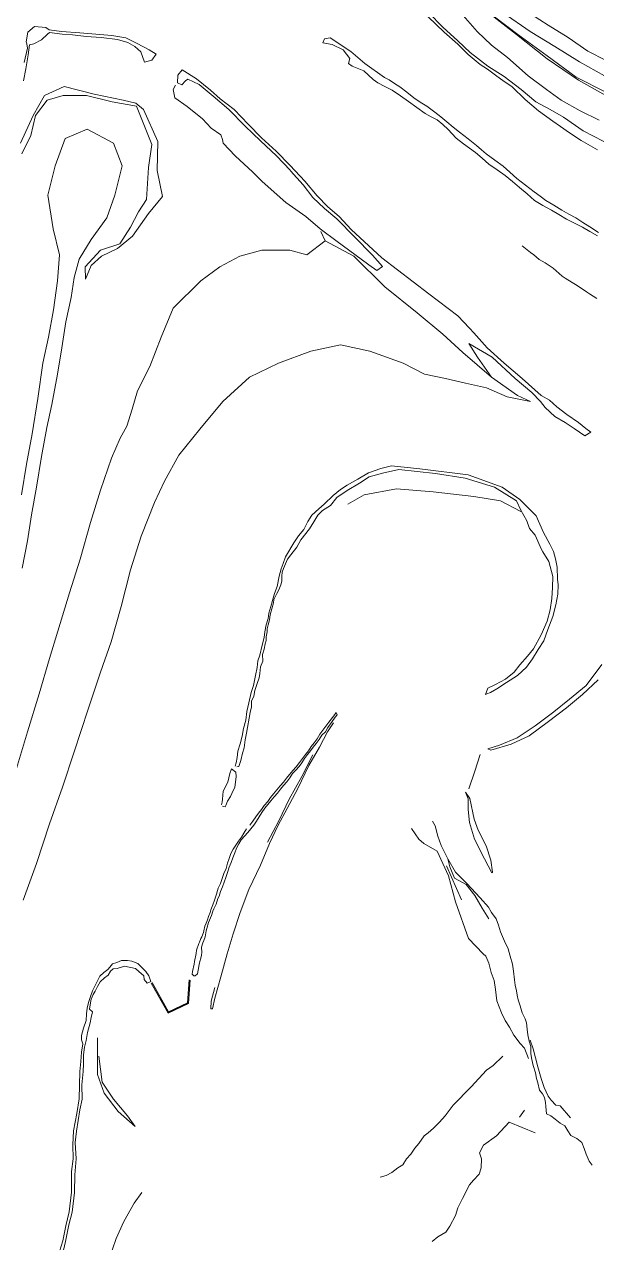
# Model space of a CAD drawing. Extents: x 683321 to 688873, y 7661944 to 7668387.
# Drawn here: x 686402.8 to 686589.9, y 7664900.6 to 7665298.8 of the extents above; entities that cross this region are included whole.
import ezdxf

# ---------------------------------------------------------------- set-up
doc = ezdxf.new("R2010")
doc.units = 0
doc.header["$MEASUREMENT"] = 0
doc.layers.add('01 CRESTA_Line', color=3, linetype='Continuous', lineweight=20)

msp = doc.modelspace()

# ---------------------------------------------------------------- linework, layer by layer
at = {"layer": '01 CRESTA_Line'}
for points in [[(686592.25, 7665260.5, 4009.75), (686585.44, 7665264, 4009.81), (686579.06, 7665268.5, 4009.67), (686574.62, 7665271, 4009.71), (686570, 7665273.5, 4009.72), (686565.19, 7665277.5, 4009.77), (686559.58, 7665281.71, 4009.86), (686554.27, 7665285.14, 4010.26), (686548.53, 7665289.61, 4010.83), (686544.46, 7665293.43, 4010.8), (686539.57, 7665297.83, 4010.77), (686534.84, 7665302.68, 4010.75)], [(686590.69, 7665267.5, 4009.41), (686584.5, 7665270.5, 4009.23), (686578.25, 7665274, 4009.35), (686573.44, 7665277.5, 4009.37), (686567.44, 7665282, 4009.28), (686560.69, 7665288, 4009.4), (686555.44, 7665292, 4009.36), (686550.75, 7665296.5, 4009.69), (686545.5, 7665302.5, 4009.53)], [(686552.88, 7665304, 4012.23), (686564.06, 7665295.5, 4012.65), (686573.63, 7665288.5, 4013.34), (686583.19, 7665281.5, 4013.57), (686593.06, 7665276.5, 4013.81), (686603.56, 7665270, 4014.05), (686616.19, 7665262.5, 4014.39), (686622.31, 7665259, 4015.17), (686626.25, 7665257, 4015.31), (686631.62, 7665253.5, 4015.67), (686636.88, 7665251, 4015.63), (686642, 7665248, 4015.99), (686648.44, 7665245.5, 4015.76), (686654.44, 7665242.5, 4015.96), (686661.06, 7665239.5, 4016.12), (686667.31, 7665236.5, 4016.32), (686672.94, 7665233, 4016.35), (686679.5, 7665230, 4016.2), (686685.75, 7665227, 4016.22), (686692.62, 7665224, 4016.26), (686698.81, 7665221, 4016.45), (686704.62, 7665218, 4016.84), (686710.81, 7665215, 4016.98), (686718.38, 7665211, 4017.28)], [(686594.62, 7665274.5, 4013.95), (686583.94, 7665280.5, 4013.58), (686573.69, 7665287.5, 4013.3), (686563.62, 7665295.5, 4012.61), (686553.94, 7665303, 4012.27)], [(686592.38, 7665282, 4012.75), (686584.25, 7665286.5, 4012.51), (686576.19, 7665291.5, 4012.33), (686568.12, 7665296.5, 4011.93), (686559.25, 7665302.5, 4011.48)], [(686568.56, 7665302, 4011.95), (686574, 7665298.5, 4012.17), (686580.5, 7665294.5, 4012.37), (686586.94, 7665290, 4012.51), (686593, 7665287, 4012.6)], [(686402.48, 7665280.32, 4014.25), (686403.26, 7665284.26, 4014.21), (686403.95, 7665288.82, 4014.17), (686404.4, 7665292.14, 4014.05), (686405.84, 7665292.39, 4013.43), (686408.32, 7665293.77, 4013.28), (686410.33, 7665295.62, 4013.2), (686410.96, 7665296.15, 4013.71), (686415.11, 7665295.54, 4013.49), (686418.53, 7665295.4, 4013.39), (686422.99, 7665294.8, 4013.19), (686427.91, 7665294.49, 4013.04), (686433.22, 7665293.78, 4012.67), (686436.61, 7665292.83, 4012.53), (686438.92, 7665291.55, 4012.39), (686440.82, 7665289.8, 4011.91), (686442.01, 7665286.4, 4011.57), (686444.44, 7665287.03, 4011.69), (686445.84, 7665289.08, 4011.86), (686443.59, 7665290.47, 4012.14), (686439.59, 7665292.5, 4012.48), (686435.88, 7665294.35, 4012.55), (686431.31, 7665295.11, 4012.9), (686427.42, 7665295.51, 4013.01), (686420.91, 7665295.99, 4013.25), (686414.85, 7665296.48, 4013.49), (686410.83, 7665296.96, 4013.78), (686409.8, 7665297.8, 4013.16), (686406.07, 7665298.13, 4013.39), (686403.88, 7665296.27, 4013.65), (686403.38, 7665293.11, 4013.43), (686403.58, 7665292.39, 4013.95), (686403.75, 7665291.04, 4014.15), (686402.69, 7665286.26, 4014.04)], [(686590.13, 7665257.79, 4011.81), (686584.78, 7665260.78, 4011.53), (686580.94, 7665263.34, 4011.5), (686577.99, 7665265.43, 4011.45), (686575.49, 7665267.19, 4011.22), (686570.87, 7665270.57, 4010.97), (686566.5, 7665274.24, 4011.17), (686562.28, 7665278.34, 4011), (686559.22, 7665280.42, 4011.25), (686557.21, 7665281.82, 4011.22), (686554.12, 7665284.12, 4010.96), (686551.74, 7665285.69, 4010.98), (686547.85, 7665288.97, 4010.62), (686544.44, 7665292.29, 4010.22), (686540.03, 7665296.19, 4010.31), (686534.79, 7665301.2, 4010.18)], [(686590.45, 7665230.78, 4010.95), (686587.62, 7665232.62, 4010.94), (686585.34, 7665234.05, 4010.9), (686583.06, 7665235.49, 4010.86), (686580.76, 7665236.75, 4010.84), (686578.45, 7665238, 4010.83), (686575.86, 7665239.63, 4010.92), (686573.26, 7665241.25, 4011.01), (686571.35, 7665242.63, 4011.04), (686569.45, 7665244.02, 4011.06), (686566.59, 7665246.23, 4011.1), (686563.73, 7665248.45, 4011.14), (686561.49, 7665250.44, 4011.13), (686559.25, 7665252.44, 4011.13), (686556.52, 7665254.44, 4011.14), (686553.79, 7665256.44, 4011.16), (686552.21, 7665257.8, 4011.21), (686550.62, 7665259.16, 4011.26), (686547.83, 7665261.33, 4011.19), (686545.03, 7665263.5, 4011.13), (686542.96, 7665265.22, 4011.11), (686540.9, 7665266.94, 4011.08), (686538.95, 7665268.51, 4010.98), (686537, 7665270.07, 4010.87), (686534.31, 7665272.01, 4011.13), (686532.21, 7665273.37, 4011.12), (686530.12, 7665274.74, 4011.11), (686527.8, 7665276.57, 4011.09), (686525.48, 7665278.4, 4011.08), (686523.74, 7665279.5, 4010.95), (686522, 7665280.61, 4010.82), (686520.47, 7665281.41, 4010.8), (686514.04, 7665285.98, 4010.53), (686509.47, 7665289.91, 4010.72), (686502.77, 7665294.37, 4010.66), (686500.87, 7665294.05, 4010.42), (686500.33, 7665292.77, 4010.2), (686503.38, 7665292.19, 4010.53), (686506.97, 7665290.41, 4010.64), (686509.14, 7665287.61, 4010.43), (686508.68, 7665286.01, 4009.86), (686509.95, 7665285.11, 4009.85), (686513.69, 7665283.54, 4010.4), (686516.79, 7665280.77, 4010.64), (686518.28, 7665279.7, 4010.63), (686520.66, 7665278.47, 4010.76), (686523.04, 7665277.23, 4010.88), (686525.71, 7665275.41, 4010.95), (686528.38, 7665273.58, 4011.02), (686531.11, 7665271.62, 4011.03), (686533.84, 7665269.65, 4011.05), (686535.79, 7665268.6, 4011.05), (686537.73, 7665267.55, 4011.06), (686539.55, 7665266, 4011.06), (686541.36, 7665264.44, 4011.07), (686543.95, 7665261.53, 4011.2), (686546.33, 7665259.76, 4011.2), (686548.27, 7665258.34, 4011.16), (686550.21, 7665256.92, 4011.13), (686552.41, 7665255.02, 4011.13), (686554.6, 7665253.11, 4011.12), (686557.29, 7665251.22, 4011.1), (686559.97, 7665249.34, 4011.08), (686562.32, 7665247.39, 4011.07), (686564.67, 7665245.44, 4011.06), (686567.09, 7665243.34, 4011.01), (686569.51, 7665241.24, 4010.97), (686572.3, 7665239.62, 4011.04), (686575.09, 7665238, 4011.11), (686577.53, 7665236.58, 4011.03), (686579.97, 7665235.15, 4010.95), (686582.59, 7665233.81, 4010.96), (686585.21, 7665232.47, 4010.97), (686587.66, 7665231.09, 4010.94), (686590.1, 7665229.71, 4010.9)], [(686548.06, 7665194.5, 3999.19), (686555.75, 7665190, 3998.78), (686563.25, 7665183, 3997.68), (686568.69, 7665178.5, 3997.13), (686571.5, 7665175.5, 3996.89), (686573, 7665173.5, 3995.52), (686576.17, 7665170.56, 3995.49), (686579.52, 7665168.66, 3995.45), (686582.52, 7665166.7, 3995.42), (686585.95, 7665164.27, 3995.38), (686587.96, 7665165.5, 3995.49), (686586.32, 7665166.69, 3995.55), (686583.91, 7665168.66, 3995.63), (686580.15, 7665171.24, 3995.75), (686576.85, 7665173.77, 3995.86), (686574.44, 7665176, 3995.94), (686571.69, 7665177.5, 3997.02), (686565.5, 7665183, 3997.53), (686559.62, 7665188, 3998.45), (686554.06, 7665193, 3999.15), (686549.75, 7665198, 3999.71), (686548.25, 7665199.5, 3999.93), (686544.5, 7665203.5, 4000.53), (686534.99, 7665210.73, 4002.09), (686519.66, 7665222.52, 4003.92), (686509.64, 7665231.75, 4004.79), (686505.72, 7665235.98, 4005.29), (686501.94, 7665239.16, 4005.85), (686498.44, 7665242.72, 4006.31), (686494.49, 7665247.5, 4006.71), (686489.62, 7665252.65, 4007.56), (686485.07, 7665257.33, 4008.14), (686480.29, 7665261.67, 4008.45), (686475.95, 7665266.14, 4009.06), (686471.36, 7665270.95, 4009.52), (686466.73, 7665274.44, 4010.12), (686463.62, 7665277.25, 4010.42), (686459.08, 7665280.99, 4010.69), (686454.38, 7665283.95, 4011.06), (686452.9, 7665282.21, 4010.91), (686452.77, 7665279.67, 4010.78), (686454.28, 7665278.96, 4010.74), (686455.43, 7665280.29, 4010.71), (686456.16, 7665280.85, 4010.75), (686459.91, 7665279.13, 4010.69), (686464.44, 7665275.27, 4010.23), (686469.58, 7665270.94, 4009.86), (686474.97, 7665265.48, 4009.23), (686480.01, 7665260.68, 4008.68), (686485.16, 7665255.77, 4008.12), (686489.67, 7665251.08, 4007.48), (686489.8, 7665250.88, 4007.47), (686493.96, 7665246.32, 4006.78), (686497.1, 7665242.23, 4006.24), (686500.93, 7665238.62, 4005.83), (686504.86, 7665235.23, 4005.32), (686516.57, 7665223.33, 4003.95), (686519.81, 7665219.67, 4003.38), (686517.95, 7665218.32, 4003.33), (686515.36, 7665220.13, 4003.4), (686510.79, 7665223.59, 4004.1), (686504.97, 7665227.81, 4004.84), (686499.45, 7665231.9, 4006.08), (686494.81, 7665235.93, 4006.68), (686488.26, 7665240.51, 4007.17), (686480.5, 7665247.38, 4008.29), (686477.4, 7665250.46, 4008.69), (686471.68, 7665255.78, 4009.46), (686467.76, 7665259.9, 4010.01), (686467.5, 7665261.13, 4010.15), (686467, 7665262.72, 4008.96), (686463.83, 7665264.82, 4009.52), (686461.02, 7665267.94, 4009.66), (686455.95, 7665271.89, 4009.7), (686451.94, 7665274.73, 4009.88), (686451.36, 7665277.5, 4010.14), (686452.22, 7665278.95, 4010.4)], [(686401.44, 7665260, 4013.2), (686405.62, 7665269, 4013.33), (686409.38, 7665275.5, 4012.82), (686415.81, 7665278.5, 4012.29), (686425.62, 7665276, 4012.1), (686435.06, 7665274, 4011.96), (686439.19, 7665273, 4011.63), (686441.69, 7665271, 4011.33), (686446.44, 7665260.5, 4010.28), (686446.19, 7665251, 4008.67), (686447.88, 7665242.5, 4009.15), (686443.31, 7665237, 4009), (686438.06, 7665229.5, 4008.27), (686433.25, 7665225.5, 4006.9), (686428, 7665223, 4006.29), (686424.62, 7665220, 4005.69), (686422.69, 7665215.5, 4005.11), (686422.62, 7665219.5, 4005.41), (686422.69, 7665215.5, 4005.11), (686422.62, 7665219.5, 4005.41), (686427.69, 7665225, 4006.26), (686434, 7665227, 4007.29), (686437.44, 7665232.5, 4007.98), (686440.12, 7665237.5, 4008.54), (686442.69, 7665241.5, 4009.06), (686443.31, 7665252, 4008.75), (686444.38, 7665259.5, 4009.92), (686442.06, 7665265.5, 4011.06), (686439.38, 7665272, 4011.73), (686431.5, 7665273.5, 4011.94), (686423.12, 7665275.5, 4011.94), (686415.44, 7665275.5, 4012.44), (686410.19, 7665274, 4012.68), (686406.44, 7665269, 4013.34), (686404.88, 7665262.5, 4013.42), (686401.88, 7665256.5, 4013.53)], [(686401.81, 7665145, 4001.08), (686403.44, 7665155, 4001.35), (686405.31, 7665165, 4001.62), (686407.13, 7665176.5, 4002.32), (686408.81, 7665188, 4002.66), (686410.62, 7665196.5, 4002.91), (686412.31, 7665205.5, 4003.28), (686413.62, 7665215, 4003.72), (686414.25, 7665223.5, 4004.13), (686412.13, 7665232, 4004.65), (686410.38, 7665243, 4005.38), (686412.81, 7665252.5, 4005.54), (686416.13, 7665261.5, 4005.31), (686423.31, 7665264.5, 4005.16), (686431.87, 7665260, 4005.37), (686434.75, 7665252.5, 4005.5), (686432.31, 7665243, 4005.47), (686429.69, 7665235.5, 4005.55), (686424.56, 7665228.5, 4004.9), (686420.69, 7665222, 4004.32), (686419, 7665216, 4003.8), (686418.06, 7665209.5, 4003.67), (686416.31, 7665201.5, 4003.15), (686415, 7665193, 4002.83), (686413.56, 7665184.5, 4002.58), (686411.75, 7665174.5, 4002.31), (686410.06, 7665167, 4001.66), (686408.38, 7665157.5, 4001.43), (686406.69, 7665147.5, 4001.25), (686405.12, 7665138.5, 4000.97), (686403.75, 7665130, 4000.73), (686402, 7665121, 4000.45)], [(686499.72, 7665231.09, 4006.58), (686501.06, 7665228, 4006.22), (686495.12, 7665223.5, 4006.3), (686489.56, 7665225, 4007.24), (686483.88, 7665225, 4007.38), (686480.38, 7665225, 4007.99), (686473.19, 7665223, 4008.13), (686466.62, 7665219.5, 4008.16), (686460.44, 7665215, 4008.17), (686451.38, 7665206, 4007.58), (686447.5, 7665196.5, 4006.95), (686443.75, 7665187, 4006.1), (686439.75, 7665179, 4005.92), (686438, 7665173, 4005.49), (686436.25, 7665167.5, 4005.16), (686434.12, 7665163.5, 4001.76), (686434.12, 7665163.5, 4001.75), (686431.19, 7665157, 4001.81), (686427.69, 7665146.5, 4001.59), (686424.37, 7665136, 4001.33), (686421, 7665124, 4000.95), (686417.56, 7665113, 4000.68), (686413.69, 7665100.5, 4000.51), (686410.94, 7665091.5, 4000.45), (686407.56, 7665080, 4000.22), (686403.75, 7665067.5, 3999.88), (686399.81, 7665054.5, 3999.52)], [(686501.06, 7665228, 4006.22), (686510.5, 7665223, 4004.48), (686520.56, 7665213, 4003.22), (686531.19, 7665204.5, 4002.03), (686539.56, 7665197.5, 4001.24), (686546.06, 7665191.5, 4000.14), (686555.44, 7665183.5, 3995)], [(686589.96, 7665209.17, 4000.19), (686588.7, 7665209.89, 4000.3), (686587.57, 7665210.66, 4000.28), (686586.5, 7665211.36, 4000.29), (686585.46, 7665212.16, 4000.31), (686582.96, 7665213.71, 4000.39), (686581.81, 7665214.46, 4000.43), (686579.6, 7665215.77, 4000.57), (686578.57, 7665216.46, 4000.57), (686577.64, 7665217.3, 4000.57), (686575.66, 7665219.07, 4000.67), (686573.04, 7665220.83, 4000.61), (686571.11, 7665221.94, 4000.84), (686569.27, 7665223.44, 4001.08), (686568.28, 7665224.18, 4001.17), (686565.53, 7665226.34, 4001.58)], [(686548.06, 7665194.5, 3999.19), (686550.88, 7665190, 3996.71), (686555.44, 7665183.5, 3995), (686564, 7665177.5, 3995.35), (686568.19, 7665175.5, 3995.68), (686560.62, 7665177, 3994.99), (686553.81, 7665180, 3994.99), (686546.94, 7665181.5, 3996.63), (686540.44, 7665183, 3994.39), (686533.62, 7665184.5, 3993.28), (686526.63, 7665188, 3993.29), (686515.69, 7665192, 3993.56), (686506.06, 7665194, 3994.13), (686496.44, 7665192, 3994.15), (686485.81, 7665188, 3993.78), (686476.31, 7665183.5, 3993.19), (686467.63, 7665175.5, 3991.85), (686460.12, 7665166.5, 3990.93), (686453.31, 7665158, 3990.55), (686448.62, 7665149.5, 3990.32), (686445.25, 7665142.5, 3989.92), (686440.94, 7665131.5, 3989.82), (686437.5, 7665120.5, 3989.92), (686434.44, 7665108.5, 3989.82), (686431.12, 7665097, 3989.84), (686427.62, 7665087, 3989.95), (686423.63, 7665075, 3989.79), (686419.06, 7665061, 3989.69), (686415.19, 7665049.5, 3989.85), (686410.94, 7665037.5, 3990.02), (686406.75, 7665024.5, 3989.94), (686402.38, 7665012.5, 3989.99)], [(686471.7, 7665056.32, 3979.24), (686471.96, 7665057.44, 3979.34), (686472.37, 7665059.14, 3979.49), (686472.6, 7665061.28, 3979.63), (686473.27, 7665063.62, 3979.73), (686473.92, 7665066.09, 3979.88), (686474.39, 7665068.63, 3980.05), (686475.11, 7665071.38, 3980.29), (686475.47, 7665074.18, 3980.48), (686476.13, 7665077.02, 3980.76), (686476.94, 7665080.43, 3981.14), (686477.67, 7665082.65, 3981.43), (686478.32, 7665085.99, 3981.72), (686478.84, 7665088.57, 3982.07), (686479.13, 7665090.73, 3982.23), (686479.72, 7665092.65, 3982.39), (686480.53, 7665095.82, 3982.76), (686481.12, 7665098.36, 3983.07), (686481.42, 7665100.22, 3983.22), (686481.78, 7665102.5, 3983.4), (686482.46, 7665104.56, 3983.56), (686482.66, 7665106.38, 3983.68), (686483.35, 7665108.46, 3983.87), (686483.87, 7665110.42, 3984.03), (686484.48, 7665112.76, 3984.24), (686485.37, 7665115.02, 3984.36), (686486.05, 7665118.43, 3984.56), (686486.67, 7665120.87, 3984.71), (686487.38, 7665122.56, 3984.86), (686488.11, 7665124.69, 3985.07), (686488.11, 7665124.69, 3985.08), (686490.83, 7665129.37, 3985.64), (686492.41, 7665131.65, 3985.93), (686494.09, 7665133.7, 3986.2), (686495.41, 7665136.24, 3986.5), (686496.76, 7665138.37, 3986.76), (686499.02, 7665140.42, 3987.08), (686500.75, 7665141.94, 3987.32), (686503.74, 7665144.77, 3987.74), (686506.13, 7665146.71, 3988.06), (686508.3, 7665148.21, 3988.34), (686511.77, 7665150.08, 3988.74), (686515.31, 7665152.24, 3989.17), (686519.31, 7665153.63, 3989.61), (686522.76, 7665154.48, 3989.98), (686532.06, 7665153.5, 3990.95), (686547.88, 7665151.5, 3992.6), (686559, 7665147.5, 3993.34), (686564.69, 7665143.5, 3992.76), (686570.03, 7665138.15, 3993.12), (686572.53, 7665132.72, 3992.84), (686574.52, 7665128.9, 3992.95), (686575.71, 7665126.45, 3993.03), (686576.39, 7665124.12, 3993.11), (686576.96, 7665121.36, 3993.08), (686577.04, 7665117.47, 3993.18), (686577.3, 7665115.54, 3993.12), (686577.18, 7665112.59, 3993.27), (686576.49, 7665109.09, 3993.33), (686575.58, 7665105.2, 3993.43), (686573.87, 7665101, 3993.41), (686572.54, 7665097.25, 3993.51), (686570.74, 7665094.46, 3993.56), (686568.87, 7665091.46, 3993.52), (686566.92, 7665088.65, 3993.61), (686563.95, 7665086, 3993.74), (686560.36, 7665083.64, 3993.81), (686557.19, 7665081.64, 3993.82), (686555.16, 7665080.38, 3993.77), (686553.91, 7665079.96, 3993.73), (686553.51, 7665079.79, 3993.77), (686554.23, 7665081.81, 3993.72), (686556.76, 7665083.06, 3993.79), (686560.08, 7665084.71, 3993.79), (686562.91, 7665087.1, 3993.68), (686564.69, 7665089.4, 3993.54), (686567.22, 7665092.25, 3993.41), (686569.24, 7665094.66, 3993.36), (686571.75, 7665099.2, 3993.34), (686573.64, 7665103.75, 3993.39), (686574.67, 7665107.39, 3993.2), (686575.17, 7665111.09, 3993.04), (686575.43, 7665114.71, 3993.05), (686575.54, 7665118.27, 3992.79), (686574.25, 7665123.24, 3992.81), (686572.27, 7665126.42, 3992.76), (686571.86, 7665127.18, 3992.72), (686569.78, 7665131.88, 3992.57), (686567.89, 7665133.96, 3992.41), (686567.04, 7665136.56, 3992.65), (686565.11, 7665139.99, 3993.05), (686563.69, 7665143, 3992.7), (686556.5, 7665147.5, 3993.21), (686546.88, 7665150.5, 3992.46), (686537.12, 7665152, 3991.22), (686525.18, 7665153.28, 3990.02), (686519.89, 7665152.05, 3989.48), (686515.52, 7665150.85, 3989.03), (686512.34, 7665148.82, 3988.65), (686508.34, 7665146.43, 3988.19), (686504.89, 7665144.19, 3987.78), (686502.8, 7665141.53, 3987.44), (686500.22, 7665139.9, 3987.13), (686498.74, 7665138.37, 3986.92), (686497.36, 7665136.21, 3986.67), (686495.96, 7665133.92, 3986.4), (686493.13, 7665130.27, 3985.94), (686491.86, 7665127.91, 3985.67), (686489.86, 7665125.42, 3985.19), (686488.79, 7665124.01, 3985.19), (686487.45, 7665120.95, 3984.75), (686487.06, 7665119.7, 3984.69), (686486.95, 7665118.4, 3984.64), (686486.97, 7665116.84, 3984.52), (686486.6, 7665115.61, 3984.47), (686485.9, 7665113.97, 3984.35), (686485.3, 7665112.78, 3984.31), (686484.37, 7665110.81, 3984.15), (686484.17, 7665109.68, 3984.03), (686483.62, 7665107.74, 3983.87), (686483.15, 7665105.75, 3983.72), (686482.85, 7665104.12, 3983.6), (686482.43, 7665102.5, 3983.45), (686482.17, 7665101.22, 3983.34), (686482.14, 7665100.25, 3983.28), (686481.83, 7665098.64, 3983.17), (686481.76, 7665097.43, 3983.1), (686481.5, 7665096.33, 3982.99), (686481.12, 7665094.54, 3982.61), (686480.63, 7665092.81, 3982.52), (686480.68, 7665090.64, 3982.19), (686480, 7665088.83, 3982.2), (686479.76, 7665086.64, 3981.97), (686479.51, 7665085.17, 3981.8), (686478.82, 7665083.33, 3981.61), (686478.12, 7665081.1, 3981.35), (686477.75, 7665079.16, 3981.12), (686477, 7665077.52, 3981.01), (686476.99, 7665075.73, 3980.82), (686476.62, 7665073.91, 3980.6), (686475.35, 7665067.15, 3980.07), (686474.96, 7665064.97, 3979.88), (686474.6, 7665062.27, 3979.64), (686474.06, 7665060.54, 3979.58), (686473.49, 7665058.18, 3979.48), (686472.89, 7665056.26, 3979.24), (686472.24, 7665056.11, 3979.17)], [(686508.5, 7665142, 3985.72), (686513.81, 7665145, 3984.26), (686524.44, 7665147, 3985.56), (686536.44, 7665146, 3987.34), (686549.69, 7665144.5, 3988.97), (686558.44, 7665143, 3990.27), (686565.04, 7665139.54, 3990.81)], [(686591.53, 7665089.58, 3997.26), (686586.42, 7665082.73, 3997.18), (686580.98, 7665078.26, 3997.13), (686575.89, 7665074.1, 3997.1), (686569.75, 7665069.53, 3997.13), (686563.87, 7665065.61, 3997.07), (686558.08, 7665063.2, 3996.98), (686554.29, 7665062.02, 3996.75), (686555.21, 7665061.53, 3996.91), (686561.95, 7665063.48, 3997.05), (686567.84, 7665066.26, 3997.09), (686574.08, 7665070.93, 3997.08), (686579.97, 7665075.44, 3997.13), (686585.21, 7665079.72, 3997.11), (686590.34, 7665084.59, 3997.07)], [(686475.38, 7665035.79, 3976.82), (686474.55, 7665034.48, 3977.15), (686473.71, 7665033.07, 3977.68), (686472.77, 7665031.82, 3977.92), (686471.86, 7665030.52, 3978.09), (686471.02, 7665029.23, 3978.11), (686470.27, 7665027.8, 3978.17), (686469.74, 7665026.19, 3978.18), (686469.18, 7665024.57, 3978.32), (686468.7, 7665022.92, 3978.3), (686468, 7665021.24, 3978.34), (686467.46, 7665019.6, 3978.35), (686466.84, 7665018, 3978.4), (686466.16, 7665016.46, 3978.32), (686465.95, 7665015.71, 3978.43), (686465.58, 7665014.45, 3978.45), (686464.93, 7665012.52, 3978.45), (686464.33, 7665011.05, 3978.42), (686463.68, 7665009.41, 3978.49), (686463.53, 7665008.52, 3978.49), (686462.94, 7665007.24, 3978.48), (686462.6, 7665006.1, 3978.48), (686462.2, 7665004.99, 3978.48), (686461.76, 7665004.07, 3978.34), (686461.47, 7665002.5, 3978.38), (686461.33, 7665001.94, 3978.39), (686460.78, 7665000.59, 3978.18), (686460.5, 7664999.97, 3978.12), (686459.96, 7664998.83, 3978.03), (686459.79, 7664998.33, 3977.97), (686459.08, 7664996.14, 3978.19), (686458.87, 7664995.14, 3978.15), (686458.38, 7664992.53, 3978.19), (686458.26, 7664991.62, 3978.22), (686457.7, 7664989.2, 3978.14), (686457.65, 7664988.33, 3978.07), (686458.16, 7664987.85, 3978.19), (686458.49, 7664987.75, 3978.27), (686458.63, 7664987.75, 3978.21), (686459.32, 7664988.4, 3978.22), (686459.83, 7664990.83, 3978.26), (686459.94, 7664991.62, 3978.27), (686460.62, 7664994.48, 3978.32), (686460.81, 7664995.5, 3978.21), (686460.7, 7664997.2, 3977.94), (686461.08, 7664998.56, 3978.08), (686461.44, 7664999.38, 3978.15), (686461.84, 7665000.57, 3978.24), (686461.98, 7665001.18, 3978.38), (686462.16, 7665002.54, 3978.42), (686462.98, 7665005.28, 3978.49), (686463.99, 7665007.51, 3978.45), (686464.38, 7665008.98, 3978.45), (686464.75, 7665009.69, 3978.41), (686465.43, 7665011.2, 3978.38), (686465.98, 7665013.02, 3978.38), (686466.46, 7665013.87, 3978.45), (686466.91, 7665015.31, 3978.39), (686467.54, 7665016.91, 3978.38), (686468.07, 7665018.44, 3978.36), (686468.59, 7665019.99, 3978.29), (686469.13, 7665021.62, 3978.34), (686469.69, 7665023.3, 3978.29), (686470.37, 7665024.84, 3978.26), (686470.93, 7665026.37, 3978.2), (686471.55, 7665028.02, 3978.15), (686472.06, 7665029.48, 3978.04), (686472.92, 7665030.91, 3978.02), (686473.69, 7665032.25, 3977.89), (686474.78, 7665033.44, 3977.59), (686475.79, 7665034.63, 3977.21), (686476.85, 7665035.85, 3976.85), (686477.74, 7665037.08, 3976.62), (686478.66, 7665038.36, 3976.37), (686479.55, 7665039.76, 3976.08), (686480.44, 7665041.19, 3975.96), (686481.42, 7665042.62, 3975.7), (686482.33, 7665043.83, 3975.51), (686483.29, 7665045.02, 3975.32), (686484.41, 7665046.29, 3975.02), (686485.47, 7665047.51, 3974.77), (686486.46, 7665048.78, 3974.46), (686487.46, 7665050.02, 3974.2), (686488.54, 7665051.18, 3973.93), (686489.54, 7665052.55, 3973.67), (686490.47, 7665053.92, 3973.45), (686491.52, 7665055.07, 3973.08), (686492.55, 7665056.24, 3972.84), (686493.47, 7665057.44, 3972.61), (686494.31, 7665058.83, 3972.3), (686495.32, 7665060.12, 3972.02), (686496.28, 7665061.31, 3971.76), (686497.2, 7665062.55, 3971.55), (686498.12, 7665063.77, 3971.28), (686499.13, 7665065.02, 3971.12), (686500.06, 7665066.44, 3970.83), (686501.16, 7665067.55, 3970.53), (686501.97, 7665068.97, 3970.3), (686503.38, 7665070.88, 3969.88), (686504.38, 7665072.36, 3969.59), (686505.01, 7665073.12, 3969.35), (686504.74, 7665073.85, 3969.26), (686503.94, 7665072.83, 3969.48), (686502.28, 7665070.68, 3969.99), (686501.37, 7665069.38, 3970.29), (686500.35, 7665068.04, 3970.58), (686499.33, 7665066.75, 3970.83), (686498.52, 7665065.31, 3971), (686497.5, 7665063.99, 3971.24), (686496.52, 7665062.77, 3971.48), (686495.61, 7665061.39, 3971.75), (686494.71, 7665060.13, 3972.03), (686493.73, 7665058.82, 3972.33), (686492.7, 7665057.52, 3972.58), (686491.62, 7665056.16, 3972.86), (686490.48, 7665054.89, 3973.23), (686489.43, 7665053.57, 3973.53), (686488.45, 7665052.41, 3973.79), (686487.44, 7665051.06, 3974.04), (686486.41, 7665049.86, 3974.3), (686485.29, 7665048.57, 3974.66), (686484.19, 7665047.28, 3974.88), (686483.26, 7665046.09, 3975.1), (686482.35, 7665044.82, 3975.32), (686481.21, 7665043.45, 3975.63), (686480.31, 7665042.16, 3975.79), (686479.35, 7665040.98, 3975.92), (686478.44, 7665039.74, 3976.13), (686477.42, 7665038.39, 3976.3), (686476.47, 7665037.09, 3976.63)], [(686503.81, 7665070.5, 3968.77), (686501.88, 7665067.5, 3969.39), (686499.25, 7665062.5, 3969.94), (686495.81, 7665056.5, 3970.5), (686492.19, 7665049, 3971.14), (686488.69, 7665042.5, 3971.67), (686485.69, 7665037, 3972.13), (686482.88, 7665031, 3972.11), (686480, 7665024, 3972.59), (686476.19, 7665016, 3972.84), (686473.31, 7665008.5, 3973.05), (686471, 7665001.5, 3972.96), (686469.06, 7664995, 3972.56), (686466.94, 7664987.5, 3972.33), (686465, 7664980.5, 3972.2), (686464.31, 7664977, 3971.99), (686463.75, 7664977, 3972.1), (686463.88, 7664979.5, 3972.25), (686465, 7664984, 3972.45)], [(686497.12, 7665060, 3970.3), (686493.5, 7665053, 3970.79), (686489.38, 7665045.5, 3971.47), (686485.94, 7665038.5, 3972.05), (686482.25, 7665031.5, 3972.05)], [(686551.8, 7665060.09, 3995.63), (686549.98, 7665054.69, 3995.68), (686548.06, 7665048.96, 3995.64)], [(686467.24, 7665043.71, 3977.36), (686467.42, 7665044.55, 3977.52), (686467.52, 7665045.58, 3977.54), (686467.73, 7665048.17, 3977.34), (686469.28, 7665051.12, 3977.97), (686469.97, 7665053.91, 3978.3), (686470.48, 7665055.42, 3978.42), (686471.9, 7665054.36, 3978.34), (686471.95, 7665052.93, 3978.14), (686471.8, 7665051.08, 3977.94), (686471.52, 7665049.41, 3977.66), (686470.6, 7665047.42, 3977.61), (686470.15, 7665046.44, 3977.47), (686469.13, 7665044.92, 3977.43), (686468.59, 7665043.5, 3977.32), (686468.41, 7665043.06, 3977.29), (686467.54, 7665043.22, 3977.17)], [(686529.31, 7665036, 3991.23), (686531.69, 7665032.5, 3991.58), (686533.38, 7665031, 3991.86), (686537.69, 7665028.5, 3993.31), (686541.38, 7665020.5, 3993.19), (686543.69, 7665012, 3993.21), (686547.94, 7665000, 3993.21), (686552.73, 7664995.04, 3994.25), (686553.62, 7664994.18, 3994.93), (686554.65, 7664991.89, 3995.24), (686555.38, 7664988.85, 3995.56), (686556.35, 7664986.32, 3995.61), (686556.76, 7664983.29, 3995.44), (686557.23, 7664979.67, 3995.39), (686558.8, 7664975.75, 3995.74), (686559.99, 7664973.17, 3995.84), (686561.32, 7664970.97, 3995.87), (686562.76, 7664968.45, 3995.93), (686564.87, 7664965.73, 3995.86), (686566.32, 7664964.14, 3996.28), (686567.61, 7664960.79, 3996.72)], [(686536.24, 7665038.35, 3993.5), (686537.07, 7665036.81, 3993.72), (686537.91, 7665033.5, 3994.32), (686539.06, 7665030.35, 3994.65), (686541.19, 7665025.99, 3994.8), (686543.71, 7665021.66, 3995.41), (686547.46, 7665017.99, 3995.89)], [(686536.24, 7665038.35, 3993.5), (686537.07, 7665036.81, 3993.72), (686537.91, 7665033.5, 3994.32), (686539.06, 7665030.35, 3994.65), (686541.19, 7665025.99, 3994.8), (686543.71, 7665021.66, 3995.41), (686547.46, 7665017.99, 3995.89), (686551.81, 7665013.29, 3996.93), (686554.53, 7665010.25, 3997.24), (686555.51, 7665008.46, 3997.53), (686556.99, 7665006.38, 3997.42), (686557.81, 7665004.4, 3997.52), (686558.47, 7665002.2, 3997.75), (686559.74, 7664999.16, 3997.6), (686560.93, 7664996.6, 3997.53), (686561.62, 7664994.25, 3997.61), (686562.36, 7664991.56, 3997.46), (686562.64, 7664989.3, 3997.57), (686562.95, 7664986.52, 3997.45), (686563.19, 7664984.78, 3997.44), (686563.66, 7664982.86, 3997.67), (686563.87, 7664981.44, 3997.66), (686564.18, 7664980, 3997.82), (686564.81, 7664977.98, 3997.49), (686565.52, 7664975.65, 3997.53), (686566.46, 7664973.77, 3997.5), (686566.96, 7664972.42, 3997.82), (686567.19, 7664970.36, 3997.68), (686567.38, 7664968.49, 3997.81), (686567.79, 7664966.45, 3997.51), (686568.29, 7664964.69, 3997.37), (686568.31, 7664962.34, 3997.01), (686568.63, 7664960.47, 3997.33), (686569.12, 7664958.49, 3997.42), (686569.86, 7664956.13, 3997.24), (686570.22, 7664954.27, 3997.01), (686570.59, 7664952.84, 3997.17), (686571.22, 7664950.46, 3997.01), (686572.11, 7664949.23, 3997.19), (686572.77, 7664948, 3997.33), (686573.16, 7664946.36, 3997.36), (686573.26, 7664945.1, 3997.96), (686573.42, 7664942.69, 3997.2), (686574.89, 7664942.02, 3997.64), (686576.3, 7664940.91, 3998.42), (686577.97, 7664939.62, 3998.76), (686579.49, 7664938.82, 3999.68), (686580.44, 7664937.18, 3999.77), (686581.46, 7664935.61, 4000.36), (686583.41, 7664934.65, 4000.76), (686584.98, 7664933.33, 4001.36), (686585.76, 7664931.34, 4001.19), (686586.47, 7664929.56, 4001.05), (686587.38, 7664927.26, 4000.77), (686588.4, 7664925.94, 4001.2)], [(686540.81, 7665023.77, 3995.36), (686545.72, 7665012.66, 3995.43)], [(686541.19, 7665025.99, 3994.8), (686541.84, 7665023.41, 3995.18), (686543.39, 7665019.71, 3995.67), (686547.19, 7665017.68, 3995.7), (686550, 7665014.06, 3996.57), (686552.44, 7665009.92, 3997.13), (686554.63, 7665006.45, 3997.56)], [(686414.44, 7664893.5, 3969.65), (686416.25, 7664901, 3970.74), (686417.28, 7664906.42, 3970.97), (686418.38, 7664910.5, 3971.14), (686419.13, 7664917, 3970.8), (686419.24, 7664922.77, 3971.47), (686419.69, 7664928, 3972.08), (686419.4, 7664933.29, 3972.43), (686419.81, 7664937, 3972.68), (686420.88, 7664944.02, 3973.13), (686421.62, 7664947.5, 3973.36), (686421.52, 7664952.16, 3973.73), (686421.94, 7664956.5, 3974.09), (686422.14, 7664958.99, 3974.27), (686422.08, 7664961.97, 3974.45), (686422.38, 7664964.53, 3974.61), (686422.92, 7664966.65, 3974.6), (686423.42, 7664969.27, 3974.7), (686424.23, 7664972.43, 3975.03), (686424.61, 7664974.18, 3975.28), (686425.03, 7664976.06, 3975.24), (686424.05, 7664976.9, 3975.67), (686424.23, 7664978.32, 3975.76), (686424.64, 7664980.2, 3975.92), (686425.29, 7664981.72, 3976.08), (686425.93, 7664982.82, 3976.02), (686426.63, 7664984.36, 3976.01), (686427.56, 7664985.81, 3976.17), (686428.91, 7664987.19, 3976.5), (686430.2, 7664988, 3976.92), (686430.96, 7664989.3, 3977.44), (686431.81, 7664990.08, 3977.77), (686433.06, 7664990.24, 3977.84), (686435.51, 7664990.95, 3977.86), (686439.04, 7664990.16, 3977.81), (686440.16, 7664989.16, 3977.83), (686441.77, 7664987.79, 3977.84), (686441.94, 7664986.56, 3977.81), (686442.92, 7664985.39, 3977.77), (686444.11, 7664985.93, 3977.83), (686443.43, 7664987.78, 3977.85), (686442.42, 7664989.19, 3977.96), (686441.16, 7664990.48, 3977.93), (686439.88, 7664991.8, 3977.89), (686437.94, 7664992.63, 3977.79), (686436.48, 7664992.86, 3977.93), (686434.55, 7664992.82, 3977.83), (686432.95, 7664992.18, 3977.97), (686431.61, 7664991.76, 3977.79), (686430.71, 7664990.59, 3977.77), (686430.01, 7664989.82, 3977.31), (686428.73, 7664988.85, 3976.98), (686427.47, 7664987.74, 3976.62), (686426.51, 7664985.99, 3976.27), (686425.64, 7664984.19, 3976), (686424.99, 7664982.87, 3976.05), (686424.34, 7664981.01, 3976.07), (686423.74, 7664979.1, 3975.93), (686423.29, 7664977.22, 3975.76), (686423.11, 7664975.43, 3975.64), (686422.91, 7664973.22, 3975.43), (686422.08, 7664970.68, 3974.74), (686421.39, 7664968.35, 3974.84), (686421.48, 7664966.91, 3974.77), (686421.88, 7664965.6, 3974.72), (686421.43, 7664962.84, 3974.53), (686421.22, 7664959.79, 3974.32), (686420.94, 7664956.57, 3974.09), (686420.83, 7664952.02, 3973.72), (686420.63, 7664947.6, 3973.36), (686419.91, 7664942.84, 3973.05), (686418.81, 7664937.09, 3972.68), (686418.55, 7664932.6, 3972.38), (686418.69, 7664928.03, 3972.08), (686418.18, 7664923.83, 3971.58), (686418.13, 7664917.08, 3970.8), (686417.39, 7664910.67, 3971.14), (686416.34, 7664906.11, 3970.95), (686415.28, 7664901.23, 3970.74), (686414.25, 7664897.7, 3970.22)], [(686426.69, 7664967.5, 3970.72), (686426.69, 7664962.5, 3970.02), (686426.69, 7664955.5, 3969.64), (686428.88, 7664949.5, 3968.98), (686433.44, 7664943.5, 3968.27), (686438.94, 7664938.5, 3967.59), (686436.5, 7664942, 3967.87), (686431.94, 7664947.5, 3968.5), (686428.19, 7664953, 3969.26), (686427.12, 7664961.5, 3969.94)], [(686568.11, 7664966.81, 3997.73), (686569.05, 7664963.98, 3997.55), (686570.58, 7664958.02, 3997.14), (686571.75, 7664954.28, 3997.34), (686572.74, 7664951.26, 3997.33), (686574.03, 7664948.46, 3997.33), (686574.94, 7664947.2, 3997.79), (686576.49, 7664945.54, 3998.19), (686577.94, 7664945.36, 3998.97), (686581.26, 7664941.36, 3999.46)], [(686519.13, 7664922, 3986.12), (686521.06, 7664922.5, 3985.98), (686522.94, 7664923.5, 3986.09), (686524.88, 7664925, 3986.38), (686526.5, 7664926, 3986.16), (686527.69, 7664928, 3986.82), (686529.12, 7664929.5, 3987.19), (686530.44, 7664931.5, 3987.17), (686531.75, 7664933, 3987.41), (686533.5, 7664935.5, 3988.2), (686534.75, 7664936.5, 3988.25), (686536.56, 7664938, 3988.47), (686538.44, 7664940, 3988.55), (686540.38, 7664942, 3988.44), (686542.94, 7664945.5, 3989.49), (686548.88, 7664951.5, 3991.03), (686553.88, 7664957, 3991.03), (686556, 7664958.5, 3991.94), (686559.19, 7664961.5, 3992.75)], [(686566.26, 7664943.89, 3994.73), (686564.65, 7664941.65, 3993.83)], [(686536.13, 7664901, 3985.26), (686537.94, 7664902.5, 3985.56), (686540.56, 7664904, 3986.22), (686541.88, 7664906, 3986.52), (686543.69, 7664909.5, 3987.19), (686544.44, 7664912, 3986.91), (686546, 7664915, 3987.14), (686548.31, 7664919.5, 3988.3), (686549.56, 7664921, 3988.54), (686551.44, 7664923, 3989.11), (686552.06, 7664925, 3989.43), (686552.25, 7664928, 3990.19), (686551.56, 7664930, 3990.3), (686552.88, 7664932.5, 3990.33), (686557.13, 7664935.5, 3990.55), (686561.31, 7664940, 3991.01), (686569.81, 7664936.5, 3995.95)], [(686441.19, 7664917, 3965.01), (686438.69, 7664913.5, 3966.05), (686435.25, 7664907.5, 3966.51), (686432.75, 7664902, 3966.62), (686429.12, 7664891.5, 3966.81)]]:
    msp.add_polyline3d(points, dxfattribs=at)
for points in [[(686555.59, 7665021.51, 3997.57), (686553.22, 7665026.06, 3997.64), (686549.91, 7665032.44, 3997.57), (686548.33, 7665037.88, 3997.54), (686547.86, 7665042.18, 3997.57), (686547.81, 7665045.68, 3997.39), (686546.93, 7665047.88, 3996.86), (686548.35, 7665045.79, 3997.4), (686549.8, 7665039, 3997.55), (686551.09, 7665035.4, 3997.7), (686553.69, 7665030.24, 3997.61), (686555.3, 7665025.64, 3997.56), (686555.86, 7665021.64, 3997.5)], [(686444.25, 7664985.44, 3974.57), (686449.73, 7664975.66, 3974.7), (686456.37, 7664978.83, 3974.66), (686456.97, 7664986.42, 3974.65), (686456.99, 7664986.4, 3977.99), (686456.38, 7664978.8, 3978.01), (686449.72, 7664975.63, 3978.04), (686444.24, 7664985.41, 3977.91)], [(686444.51, 7664985.58, 3974.57), (686449.86, 7664976.05, 3974.7), (686456.08, 7664979.02, 3974.66), (686456.68, 7664986.45, 3974.65), (686456.69, 7664986.42, 3977.99), (686456.09, 7664978.99, 3978.01), (686449.85, 7664976.02, 3978.04), (686444.5, 7664985.55, 3977.91)]]:
    msp.add_polyline3d(points, close=True, dxfattribs=at)

doc.saveas('drawing.dxf')
